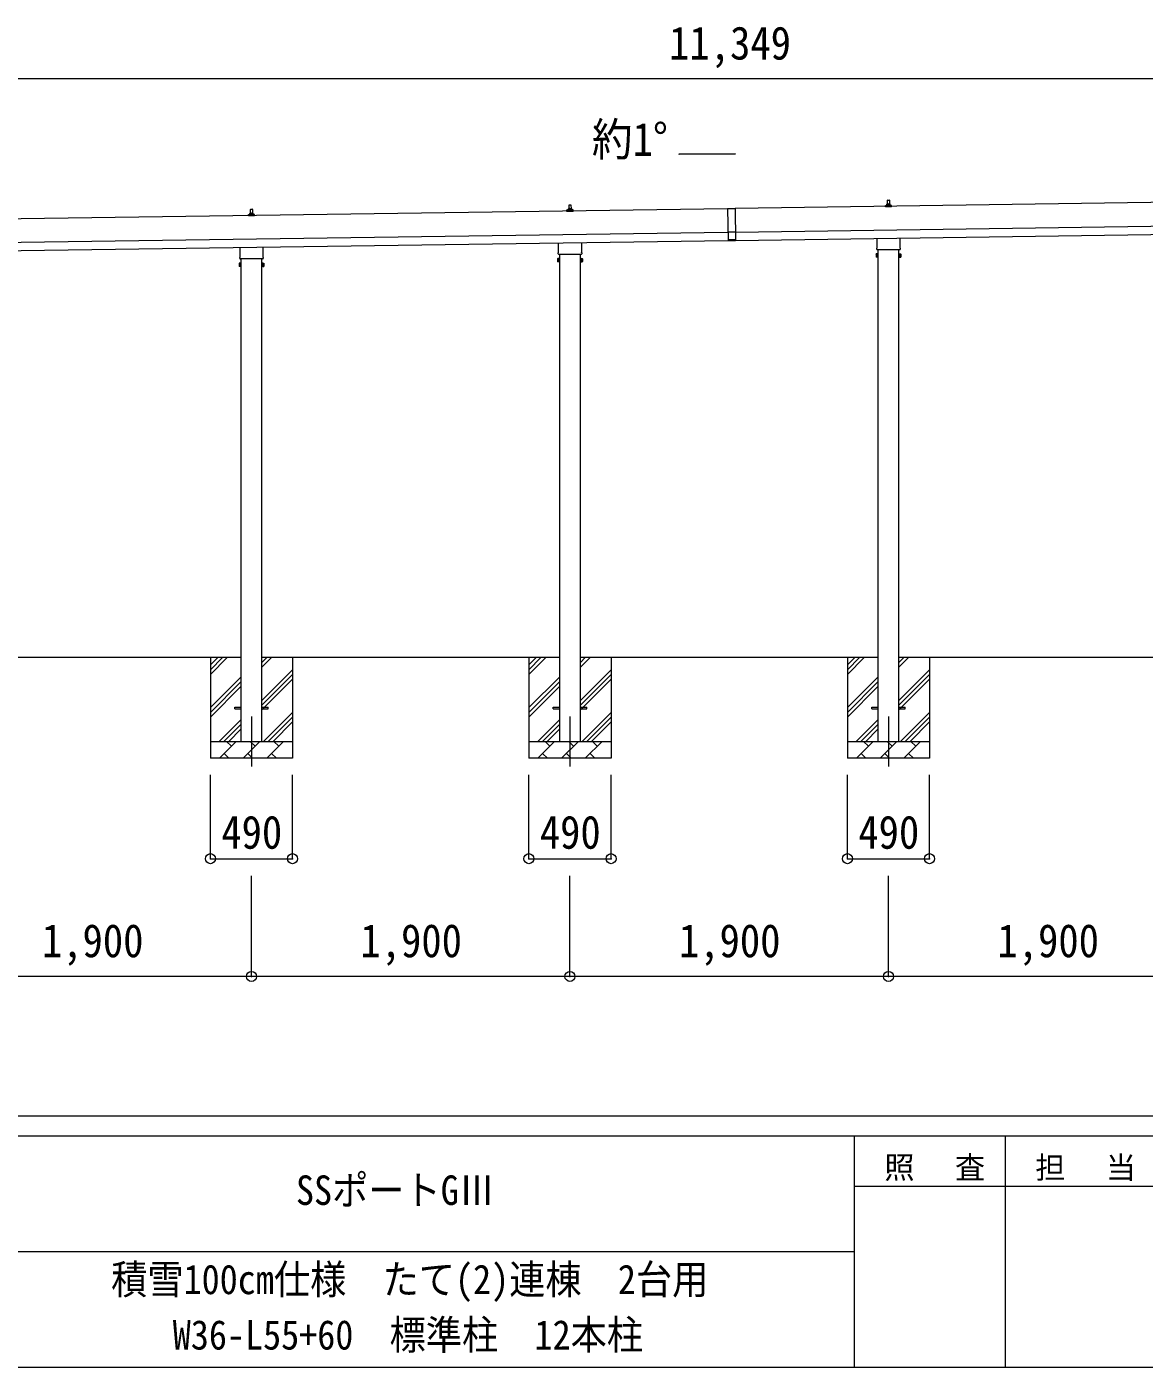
# Model space of a CAD drawing. Units: millimetres at full size, sheet at 1:60. Extents: x -16864 to 16864, y -11640 to 11640.
# Drawn here: x 467 to 7132, y -11640 to -3646 of the extents above; entities that cross this region are included whole.
import ezdxf
from ezdxf.enums import TextEntityAlignment as Align

# ---------------------------------------------------------------- set-up
doc = ezdxf.new("R2010")
doc.units = ezdxf.units.MM
doc.header["$LTSCALE"] = 60
doc.header["$PDMODE"] = 32
doc.header["$PDSIZE"] = 60
doc.linetypes.add('CHAIN1', pattern=[8, 5, -1, 1, -1])
for name, color, linetype, lineweight in [('0-1_Defpoints', 7, 'CHAIN1', 9), ('0-2_TEXT1', 4, 'Continuous', 9), ('0-3_SHAPE', 7, 'Continuous', 9), ('0-7_PARTS2', 7, 'Continuous', 9), ('0-8_TABLE1', 6, 'Continuous', 9), ('F-0', 7, 'Continuous', 9)]:
    doc.layers.add(name, color=color, linetype=linetype, lineweight=lineweight)
doc.styles.add('ＭＳ ゴシック', font='')
doc.styles.get('ＭＳ ゴシック').set_extended_font_data('MS Gothic')

msp = doc.modelspace()

# ---------------------------------------------------------------- linework, layer by layer
at = {"layer": '0-1_Defpoints'}
for p, q in [((1806.94, -7758.15), (1806.94, -8107.15)), ((3706.94, -7758.15), (3706.94, -8107.15)), ((5606.94, -7758.15), (5606.94, -8107.15))]:
    msp.add_line(p, q, dxfattribs=at)
at = {"layer": '0-2_TEXT1'}
for p, q in [((4694.85, -4402.32), (4358.85, -4407.12)), ((3701.25, -4731.04), (3701.97, -4707.51)), ((3702.97, -4706.54), (3711.52, -4706.54)), ((3712.52, -4707.51), (3713.25, -4731.04)), ((10297.62, -4649.74), (4692, -4729.82)), ((5589, -4719.39), (5589, -4711.68)), ((5589.38, -4710.89), (5625.11, -4710.89)), ((5589.76, -4710.71), (5596.48, -4709.08)), ((5596.86, -4708.89), (5617.63, -4708.89)), ((5597.25, -4708.11), (5597.25, -4703.89)), ((5598.25, -4703.89), (5616.25, -4703.89)), ((5601.25, -4703.89), (5601.97, -4680.37)), ((5602.97, -4679.39), (5611.52, -4679.39)), ((5612.52, -4680.37), (5613.25, -4703.89)), ((5617.25, -4708.11), (5617.25, -4703.89)), ((5624.73, -4710.71), (5618.01, -4709.08)), ((5625.5, -4719.39), (5625.5, -4711.68)), ((4647.01, -4730.46), (-983.46, -4810.89)), ((1789, -4773.68), (1789, -4765.97)), ((1825.5, -4773.68), (1789, -4773.68)), ((1789.38, -4765.18), (1825.11, -4765.18)), ((1789.76, -4764.99), (1796.48, -4763.37)), ((1796.86, -4763.18), (1817.63, -4763.18)), ((1797.25, -4762.39), (1797.25, -4758.18)), ((1798.25, -4758.18), (1816.25, -4758.18)), ((1801.25, -4758.18), (1801.97, -4734.66)), ((1802.97, -4733.68), (1811.52, -4733.68)), ((1812.52, -4734.66), (1813.25, -4758.18)), ((1817.25, -4762.39), (1817.25, -4758.18)), ((1824.73, -4764.99), (1818.01, -4763.37)), ((1825.5, -4773.68), (1825.5, -4765.97)), ((3689, -4746.54), (3689, -4738.82)), ((3725.5, -4746.54), (3689, -4746.54)), ((3689.38, -4738.04), (3725.11, -4738.04)), ((3689.76, -4737.85), (3696.48, -4736.22)), ((3696.86, -4736.04), (3717.63, -4736.04)), ((3697.25, -4735.25), (3697.25, -4731.04)), ((3698.25, -4731.04), (3716.25, -4731.04)), ((3717.25, -4735.25), (3717.25, -4731.04)), ((3724.73, -4737.85), (3718.01, -4736.22)), ((3725.5, -4746.54), (3725.5, -4738.82)), ((4646.99, -4729.46), (4691.99, -4728.82)), ((4646.99, -4729.46), (4649.74, -4921.94)), ((4692, -4729.82), (4647.01, -4730.46)), ((4691.99, -4728.82), (4694.74, -4921.3)), ((4694, -4869.8), (10299.62, -4789.72)), ((5625.5, -4719.39), (5589, -4719.39)), ((-981.46, -4950.88), (4649.01, -4870.44)), ((4694.02, -4870.8), (4649.02, -4871.44)), ((4694.72, -4919.8), (10300.34, -4839.72)), ((-980.74, -5000.87), (4649.72, -4920.44)), ((3638.64, -4990.52), (3638.64, -4934.88)), ((3775.24, -4932.93), (3775.24, -4990.52)), ((4694.67, -4916.3), (4649.67, -4916.94)), ((4694.74, -4921.3), (4649.74, -4921.94)), ((5538.64, -4963.38), (5538.64, -4907.74)), ((5675.24, -4905.79), (5675.24, -4963.38)), ((1736.94, -5026.44), (1736.94, -5020.94)), ((1738.64, -5017.67), (1738.64, -4962.03)), ((1874.88, -5029.94), (1739, -5029.94)), ((1744.44, -5029.94), (1744.44, -7908.15)), ((1869.44, -7908.15), (1869.44, -5029.94)), ((1875.24, -4960.07), (1875.24, -5017.67)), ((1876.94, -5020.94), (1876.94, -5026.44)), ((3632.94, -5028.8), (3633.7, -5027.48)), ((3632.94, -5028.8), (3632.94, -5045.8)), ((3639.94, -5032.39), (3633.7, -5032.39)), ((3636.94, -4999.3), (3636.94, -4993.8)), ((3774.88, -5002.8), (3639, -5002.8)), ((3644.44, -5002.8), (3644.44, -7908.15)), ((3769.44, -7908.15), (3769.44, -5002.8)), ((3773.94, -5032.39), (3780.18, -5032.39)), ((3776.94, -4993.8), (3776.94, -4999.3)), ((3780.94, -5028.8), (3780.18, -5027.48)), ((3780.94, -5028.8), (3780.94, -5045.8)), ((5532.94, -5001.65), (5533.7, -5000.34)), ((5532.94, -5001.65), (5532.94, -5018.65)), ((5532.94, -5018.65), (5533.7, -5019.97)), ((5539.94, -5005.25), (5533.7, -5005.25)), ((5539.94, -5015.06), (5533.7, -5015.06)), ((5539.94, -5019.97), (5533.7, -5019.97)), ((5536.94, -4972.15), (5536.94, -4966.65)), ((5674.88, -4975.65), (5539, -4975.65)), ((5542.44, -5019.35), (5539.94, -5019.35)), ((5544.44, -4975.65), (5544.44, -7908.15)), ((5669.44, -7908.15), (5669.44, -4975.65)), ((5671.44, -5019.35), (5673.94, -5019.35)), ((5673.94, -5005.25), (5680.18, -5005.25)), ((5673.94, -5015.06), (5680.18, -5015.06)), ((5673.94, -5019.97), (5680.18, -5019.97)), ((5676.94, -4966.65), (5676.94, -4972.15)), ((5680.94, -5001.65), (5680.18, -5000.34)), ((5680.94, -5018.65), (5680.18, -5019.97)), ((5680.94, -5001.65), (5680.94, -5018.65)), ((1732.94, -5055.94), (1733.7, -5054.62)), ((1732.94, -5055.94), (1732.94, -5072.94)), ((1732.94, -5072.94), (1733.7, -5074.25)), ((1739.94, -5059.53), (1733.7, -5059.53)), ((1739.94, -5069.35), (1733.7, -5069.35)), ((1739.94, -5074.25), (1733.7, -5074.25)), ((1742.44, -5073.64), (1739.94, -5073.64)), ((1871.44, -5073.64), (1873.94, -5073.64)), ((1873.94, -5059.53), (1880.18, -5059.53)), ((1873.94, -5069.35), (1880.18, -5069.35)), ((1873.94, -5074.25), (1880.18, -5074.25)), ((1880.94, -5055.94), (1880.18, -5054.62)), ((1880.94, -5072.94), (1880.18, -5074.25)), ((1880.94, -5055.94), (1880.94, -5072.94)), ((3632.94, -5045.8), (3633.7, -5047.11)), ((3639.94, -5042.2), (3633.7, -5042.2)), ((3639.94, -5047.11), (3633.7, -5047.11)), ((3642.44, -5046.5), (3639.94, -5046.5)), ((3771.44, -5046.5), (3773.94, -5046.5)), ((3773.94, -5042.2), (3780.18, -5042.2)), ((3773.94, -5047.11), (3780.18, -5047.11)), ((3780.94, -5045.8), (3780.18, -5047.11)), ((1706.94, -7703.65), (1744.44, -7703.65)), ((1706.94, -7712.65), (1706.94, -7703.65)), ((1706.94, -7703.65), (1744.44, -7703.65)), ((1706.94, -7712.65), (1706.94, -7703.65)), ((1706.94, -7712.65), (1744.44, -7712.65)), ((1706.94, -7712.65), (1744.44, -7712.65)), ((1869.44, -7703.65), (1906.94, -7703.65)), ((1869.44, -7703.65), (1906.94, -7703.65)), ((1869.44, -7712.65), (1906.94, -7712.65)), ((1869.44, -7712.65), (1906.94, -7712.65)), ((1906.94, -7712.65), (1906.94, -7703.65)), ((1906.94, -7712.65), (1906.94, -7703.65)), ((3606.94, -7703.65), (3644.44, -7703.65)), ((3606.94, -7712.65), (3606.94, -7703.65)), ((3606.94, -7703.65), (3644.44, -7703.65)), ((3606.94, -7712.65), (3606.94, -7703.65)), ((3606.94, -7712.65), (3644.44, -7712.65)), ((3606.94, -7712.65), (3644.44, -7712.65)), ((3769.44, -7703.65), (3806.94, -7703.65)), ((3769.44, -7703.65), (3806.94, -7703.65)), ((3769.44, -7712.65), (3806.94, -7712.65)), ((3769.44, -7712.65), (3806.94, -7712.65)), ((3806.94, -7712.65), (3806.94, -7703.65)), ((3806.94, -7712.65), (3806.94, -7703.65)), ((5506.94, -7703.65), (5544.44, -7703.65)), ((5506.94, -7712.65), (5506.94, -7703.65)), ((5506.94, -7703.65), (5544.44, -7703.65)), ((5506.94, -7712.65), (5506.94, -7703.65)), ((5506.94, -7712.65), (5544.44, -7712.65)), ((5506.94, -7712.65), (5544.44, -7712.65)), ((5669.44, -7703.65), (5706.94, -7703.65)), ((5669.44, -7703.65), (5706.94, -7703.65)), ((5669.44, -7712.65), (5706.94, -7712.65)), ((5669.44, -7712.65), (5706.94, -7712.65)), ((5706.94, -7712.65), (5706.94, -7703.65)), ((5706.94, -7712.65), (5706.94, -7703.65))]:
    msp.add_line(p, q, dxfattribs=at)
for points in [[(3639.94, -5047.11), (3639.94, -5027.48), (3633.7, -5027.48)], [(3639.94, -5046.5), (3639.94, -5028.1), (3642.44, -5028.1)], [(3773.94, -5046.5), (3773.94, -5028.1), (3771.44, -5028.1)], [(3773.94, -5047.11), (3773.94, -5027.48), (3780.18, -5027.48)], [(5539.94, -5019.97), (5539.94, -5000.34), (5533.7, -5000.34)], [(5539.94, -5019.35), (5539.94, -5000.95), (5542.44, -5000.95)], [(5673.94, -5019.35), (5673.94, -5000.95), (5671.44, -5000.95)], [(5673.94, -5019.97), (5673.94, -5000.34), (5680.18, -5000.34)], [(1739.94, -5074.25), (1739.94, -5054.62), (1733.7, -5054.62)], [(1739.94, -5073.64), (1739.94, -5055.24), (1742.44, -5055.24)], [(1873.94, -5073.64), (1873.94, -5055.24), (1871.44, -5055.24)], [(1873.94, -5074.25), (1873.94, -5054.62), (1880.18, -5054.62)]]:
    msp.add_lwpolyline(points, dxfattribs=at)
for points in [[(3642.44, -5047.8), (3642.44, -5026.8), (3644.44, -5026.8), (3644.44, -5047.8)], [(3771.44, -5047.8), (3771.44, -5026.8), (3769.44, -5026.8), (3769.44, -5047.8)], [(5542.44, -5020.65), (5542.44, -4999.65), (5544.44, -4999.65), (5544.44, -5020.65)], [(5671.44, -5020.65), (5671.44, -4999.65), (5669.44, -4999.65), (5669.44, -5020.65)], [(1742.44, -5074.94), (1742.44, -5053.94), (1744.44, -5053.94), (1744.44, -5074.94)], [(1871.44, -5074.94), (1871.44, -5053.94), (1869.44, -5053.94), (1869.44, -5074.94)]]:
    msp.add_lwpolyline(points, close=True, dxfattribs=at)
for centre, radius, start, end in [((3702.97, -4707.54), 1, 90, 178.60509), ((3711.52, -4707.54), 1, 1.39491, 90), ((5590, -4711.68), 1, 103.62699, 180), ((5596.25, -4708.11), 1, 283.62699, 0), ((5601.33, -4704.53), 4.13, 90, 171.17633), ((5598.25, -4704.89), 1, 90, 180), ((5602.97, -4680.39), 1, 90, 178.60509), ((5610.58, -4703.89), 4.83, 133.60282, 180), ((5603.91, -4703.89), 4.83, 0, 46.39718), ((5611.52, -4680.39), 1, 1.39491, 90), ((5613.16, -4704.53), 4.13, 8.82367, 90), ((5616.25, -4704.89), 1, 0, 90), ((5618.25, -4708.11), 1, 180, 256.37301), ((5624.5, -4711.68), 1, 0, 76.37301), ((1790, -4765.97), 1, 103.62699, 180), ((1796.25, -4762.39), 1, 283.62699, 0), ((1801.33, -4758.81), 4.13, 90, 171.17633), ((1798.25, -4759.18), 1, 90, 180), ((1802.97, -4734.68), 1, 90, 178.60509), ((1810.58, -4758.18), 4.83, 133.60282, 180), ((1803.91, -4758.18), 4.83, 0, 46.39718), ((1811.52, -4734.68), 1, 1.39491, 90), ((1813.16, -4758.81), 4.13, 8.82367, 90), ((1816.25, -4759.18), 1, 0, 90), ((1818.25, -4762.39), 1, 180, 256.37301), ((1824.5, -4765.97), 1, 0, 76.37301), ((3690, -4738.82), 1, 103.62699, 180), ((3696.25, -4735.25), 1, 283.62699, 0), ((3701.33, -4731.67), 4.13, 90, 171.17633), ((3698.25, -4732.04), 1, 90, 180), ((3710.58, -4731.04), 4.83, 133.60282, 180), ((3703.91, -4731.04), 4.83, 0, 46.39718), ((3713.16, -4731.67), 4.13, 8.82367, 90), ((3716.25, -4732.04), 1, 0, 90), ((3718.25, -4735.25), 1, 180, 256.37301), ((3724.5, -4738.82), 1, 0, 76.37301), ((1740.94, -5020.94), 4, 125.09963, 180), ((1740.94, -5026.44), 4, 180, 194.47751), ((1740.94, -5026.44), 4, 194.47751, 241.04498), ((1872.94, -5026.44), 4, 298.95502, 345.52249), ((1872.94, -5020.94), 4, 0, 54.90037), ((1872.94, -5026.44), 4, 345.52249, 0), ((3649.18, -5037.3), 16.24, 162.41205, 197.58795), ((3637.29, -5029.93), 4.34, 145.61575, 214.38425), ((3640.94, -4993.8), 4, 125.09963, 180), ((3640.94, -4999.3), 4, 180, 194.47751), ((3640.94, -4999.3), 4, 194.47751, 241.04498), ((3772.94, -4999.3), 4, 298.95502, 345.52249), ((3772.94, -4993.8), 4, 0, 54.90037), ((3772.94, -4999.3), 4, 345.52249, 0), ((3764.7, -5037.3), 16.24, 342.41205, 17.58795), ((3776.6, -5029.93), 4.34, 325.61575, 34.38425), ((5537.29, -5002.79), 4.34, 145.61575, 214.38425), ((5549.18, -5010.15), 16.24, 162.41205, 197.58795), ((5537.29, -5017.51), 4.34, 145.61575, 214.38425), ((5540.94, -4966.65), 4, 125.09963, 180), ((5540.94, -4972.15), 4, 180, 194.47751), ((5540.94, -4972.15), 4, 194.47751, 241.04498), ((5672.94, -4972.15), 4, 298.95502, 345.52249), ((5672.94, -4966.65), 4, 0, 54.90037), ((5672.94, -4972.15), 4, 345.52249, 0), ((5664.7, -5010.15), 16.24, 342.41205, 17.58795), ((5676.6, -5002.79), 4.34, 325.61575, 34.38425), ((5676.6, -5017.51), 4.34, 325.61575, 34.38425), ((1737.29, -5057.08), 4.34, 145.61575, 214.38425), ((1749.18, -5064.44), 16.24, 162.41205, 197.58795), ((1737.29, -5071.8), 4.34, 145.61575, 214.38425), ((1864.7, -5064.44), 16.24, 342.41205, 17.58795), ((1876.6, -5057.08), 4.34, 325.61575, 34.38425), ((1876.6, -5071.8), 4.34, 325.61575, 34.38425), ((3637.29, -5044.66), 4.34, 145.61575, 214.38425), ((3776.6, -5044.66), 4.34, 325.61575, 34.38425)]:
    msp.add_arc(centre, radius, start, end, dxfattribs=at)
at = {"layer": '0-3_SHAPE'}
for p, q in [((1744.44, -7408.15), (-30.56, -7408.15)), ((1561.94, -7408.15), (1561.94, -8008.15)), ((1561.94, -7451.63), (1605.42, -7408.15)), ((1561.94, -7479.92), (1633.71, -7408.15)), ((1561.94, -7508.2), (1661.99, -7408.15)), ((3644.44, -7408.15), (1869.44, -7408.15)), ((1869.44, -7436.98), (1898.27, -7408.15)), ((1869.44, -7465.26), (1926.55, -7408.15)), ((2051.94, -7408.15), (2051.94, -8008.15)), ((3461.94, -7408.15), (3461.94, -8008.15)), ((3461.94, -7451.63), (3505.42, -7408.15)), ((3461.94, -7479.92), (3533.71, -7408.15)), ((3461.94, -7508.2), (3561.99, -7408.15)), ((5544.44, -7408.15), (3769.44, -7408.15)), ((3769.44, -7436.98), (3798.27, -7408.15)), ((3769.44, -7465.26), (3826.55, -7408.15)), ((3951.94, -7408.15), (3951.94, -8008.15)), ((5361.94, -7408.15), (5361.94, -8008.15)), ((5361.94, -7451.63), (5405.42, -7408.15)), ((5361.94, -7479.92), (5433.71, -7408.15)), ((5361.94, -7508.2), (5461.99, -7408.15)), ((7444.44, -7408.15), (5669.44, -7408.15)), ((5669.44, -7436.98), (5698.27, -7408.15)), ((5669.44, -7465.26), (5726.55, -7408.15)), ((5851.94, -7408.15), (5851.94, -8008.15)), ((1869.44, -7663.25), (2051.94, -7480.75)), ((1869.44, -7691.54), (2051.94, -7509.04)), ((3769.44, -7663.25), (3951.94, -7480.75)), ((3769.44, -7691.54), (3951.94, -7509.04)), ((5669.44, -7663.25), (5851.94, -7480.75)), ((5669.44, -7691.54), (5851.94, -7509.04)), ((1561.94, -7706.19), (1744.44, -7523.69)), ((1561.94, -7734.48), (1744.44, -7551.98)), ((1561.94, -7762.76), (1744.44, -7580.26)), ((1869.44, -7719.82), (2051.94, -7537.32)), ((3461.94, -7706.19), (3644.44, -7523.69)), ((3461.94, -7734.48), (3644.44, -7551.98)), ((3461.94, -7762.76), (3644.44, -7580.26)), ((3769.44, -7719.82), (3951.94, -7537.32)), ((5361.94, -7706.19), (5544.44, -7523.69)), ((5361.94, -7734.48), (5544.44, -7551.98)), ((5361.94, -7762.76), (5544.44, -7580.26)), ((5669.44, -7719.82), (5851.94, -7537.32)), ((1879.1, -7908.15), (2051.94, -7735.31)), ((3779.1, -7908.15), (3951.94, -7735.31)), ((5679.1, -7908.15), (5851.94, -7735.31)), ((1614.54, -7908.15), (1744.44, -7778.25)), ((1642.82, -7908.15), (1744.44, -7806.54)), ((1907.38, -7908.15), (2051.94, -7763.59)), ((1935.67, -7908.15), (2051.94, -7791.88)), ((3514.54, -7908.15), (3644.44, -7778.25)), ((3542.82, -7908.15), (3644.44, -7806.54)), ((3807.38, -7908.15), (3951.94, -7763.59)), ((3835.67, -7908.15), (3951.94, -7791.88)), ((5414.54, -7908.15), (5544.44, -7778.25)), ((5442.82, -7908.15), (5544.44, -7806.54)), ((5707.38, -7908.15), (5851.94, -7763.59)), ((5735.67, -7908.15), (5851.94, -7791.88)), ((1561.94, -7908.15), (2051.94, -7908.15)), ((1615.52, -8008.15), (1715.52, -7908.15)), ((1686.97, -7936.71), (1658.41, -7908.15)), ((1671.11, -7908.15), (1744.44, -7834.82)), ((1756.94, -8008.15), (1856.94, -7908.15)), ((1828.39, -7936.71), (1799.83, -7908.15)), ((1898.36, -8008.15), (1998.36, -7908.15)), ((1969.81, -7936.71), (1941.26, -7908.15)), ((3461.94, -7908.15), (3951.94, -7908.15)), ((3515.52, -8008.15), (3615.52, -7908.15)), ((3586.97, -7936.71), (3558.41, -7908.15)), ((3571.11, -7908.15), (3644.44, -7834.82)), ((3656.94, -8008.15), (3756.94, -7908.15)), ((3728.39, -7936.71), (3699.83, -7908.15)), ((3798.36, -8008.15), (3898.36, -7908.15)), ((3869.81, -7936.71), (3841.26, -7908.15)), ((5361.94, -7908.15), (5851.94, -7908.15)), ((5415.52, -8008.15), (5515.52, -7908.15)), ((5486.97, -7936.71), (5458.41, -7908.15)), ((5471.11, -7908.15), (5544.44, -7834.82)), ((5556.94, -8008.15), (5656.94, -7908.15)), ((5628.39, -7936.71), (5599.83, -7908.15)), ((5698.36, -8008.15), (5798.36, -7908.15)), ((5769.81, -7936.71), (5741.26, -7908.15)), ((1644.07, -7979.6), (1672.63, -8008.15)), ((1785.49, -7979.6), (1814.05, -8008.15)), ((1926.92, -7979.6), (1955.47, -8008.15)), ((3544.07, -7979.6), (3572.63, -8008.15)), ((3685.49, -7979.6), (3714.05, -8008.15)), ((3826.92, -7979.6), (3855.47, -8008.15)), ((5444.07, -7979.6), (5472.63, -8008.15)), ((5585.49, -7979.6), (5614.05, -8008.15)), ((5726.92, -7979.6), (5755.47, -8008.15)), ((2051.94, -8008.15), (1561.94, -8008.15)), ((3951.94, -8008.15), (3461.94, -8008.15)), ((5851.94, -8008.15), (5361.94, -8008.15))]:
    msp.add_line(p, q, dxfattribs=at)
at = {"layer": '0-7_PARTS2', "color": 4}
for p, q in [((4358.85, -4407.12), (4358.85, -4402.32)), ((4358.85, -4402.32), (4694.85, -4402.32))]:
    msp.add_line(p, q, dxfattribs=at)
at = {"layer": '0-8_TABLE1'}
for p, q in [((10332.94, -3955.51), (-1016.06, -3955.51)), ((1561.94, -8607.15), (1561.94, -8107.15)), ((2051.94, -8607.15), (2051.94, -8107.15)), ((3461.94, -8607.15), (3461.94, -8107.15)), ((3951.94, -8607.15), (3951.94, -8107.15)), ((5361.94, -8607.15), (5361.94, -8107.15)), ((5851.94, -8607.15), (5851.94, -8107.15)), ((1561.94, -8607.15), (2051.94, -8607.15)), ((3461.94, -8607.15), (3951.94, -8607.15)), ((5361.94, -8607.15), (5851.94, -8607.15)), ((1806.94, -9309.15), (1806.94, -8709.15)), ((3706.94, -9309.15), (3706.94, -8709.15)), ((5606.94, -9309.15), (5606.94, -8709.15)), ((1806.94, -9309.15), (-93.06, -9309.15)), ((3706.94, -9309.15), (1806.94, -9309.15)), ((5606.94, -9309.15), (3706.94, -9309.15)), ((7506.94, -9309.15), (5606.94, -9309.15))]:
    msp.add_line(p, q, dxfattribs=at)
for p in [(1561.94, -8607.15), (2051.94, -8607.15), (3461.94, -8607.15), (3951.94, -8607.15), (5361.94, -8607.15), (5851.94, -8607.15), (1806.94, -9309.15), (3706.94, -9309.15), (5606.94, -9309.15)]:
    msp.add_point(p, dxfattribs=at)
at = {"layer": 'F-0', "color": 5, "lineweight": 5}
for p, q in [((-16864.12, -10140), (16015.88, -10140)), ((-16864.12, -10260), (10682.37, -10260)), ((5402.37, -10260), (5402.37, -11640)), ((6302.37, -10260), (6302.37, -11640)), ((5402.37, -10560), (9002.37, -10560)), ((-6897.63, -10950), (5402.37, -10950)), ((-16864.12, -11640), (16015.88, -11640))]:
    msp.add_line(p, q, dxfattribs=at)

# ---------------------------------------------------------------- texts
at = {"layer": '0-7_PARTS2', "style": 'ＭＳ ゴシック', "width": 0.9}
msp.add_text('約1°', height=197.9, dxfattribs=at).set_placement((3837.76, -4474.88), align=Align.BOTTOM_LEFT)
at = {"layer": '0-8_TABLE1', "color": 7, "style": 'ＭＳ ゴシック', "width": 0.9}
for s, p in [('11,349', (4298.44, -3900.51)), ('490', (1626.94, -8607.15)), ('490', (3526.94, -8607.15)), ('490', (5426.94, -8607.15)), ('1,900', (556.94, -9254.15)), ('1,900', (2456.94, -9254.15)), ('1,900', (4356.94, -9254.15)), ('1,900', (6256.94, -9254.15))]:
    msp.add_text(s, height=197.9, dxfattribs=at).set_placement(p, align=Align.BOTTOM_LEFT)
at = {"layer": 'F-0', "style": 'ＭＳ ゴシック', "width": 0.9}
for s, p in [('SSポートGⅢ ', (2072.37, -10725)), ('積雪100cm仕様\u3000たて(2)連棟\u30002台用', (969.87, -11256.91)), ('W36-L55+60\u3000標準柱\u300012本柱', (1337.37, -11587.74))]:
    msp.add_text(s, height=176, dxfattribs=at).set_placement(p, align=Align.BOTTOM_LEFT)
at = {"layer": 'F-0', "char_height": 132, "attachment_point": 7, "style": 'ＭＳ ゴシック'}
for s, insert in [('\\T1.17;照\u3000査', (5582.37, -10530)), ('\\T1.17;担\u3000当', (6482.37, -10530))]:
    msp.add_mtext(s, dxfattribs=dict(at, insert=insert))

doc.saveas('drawing.dxf')
